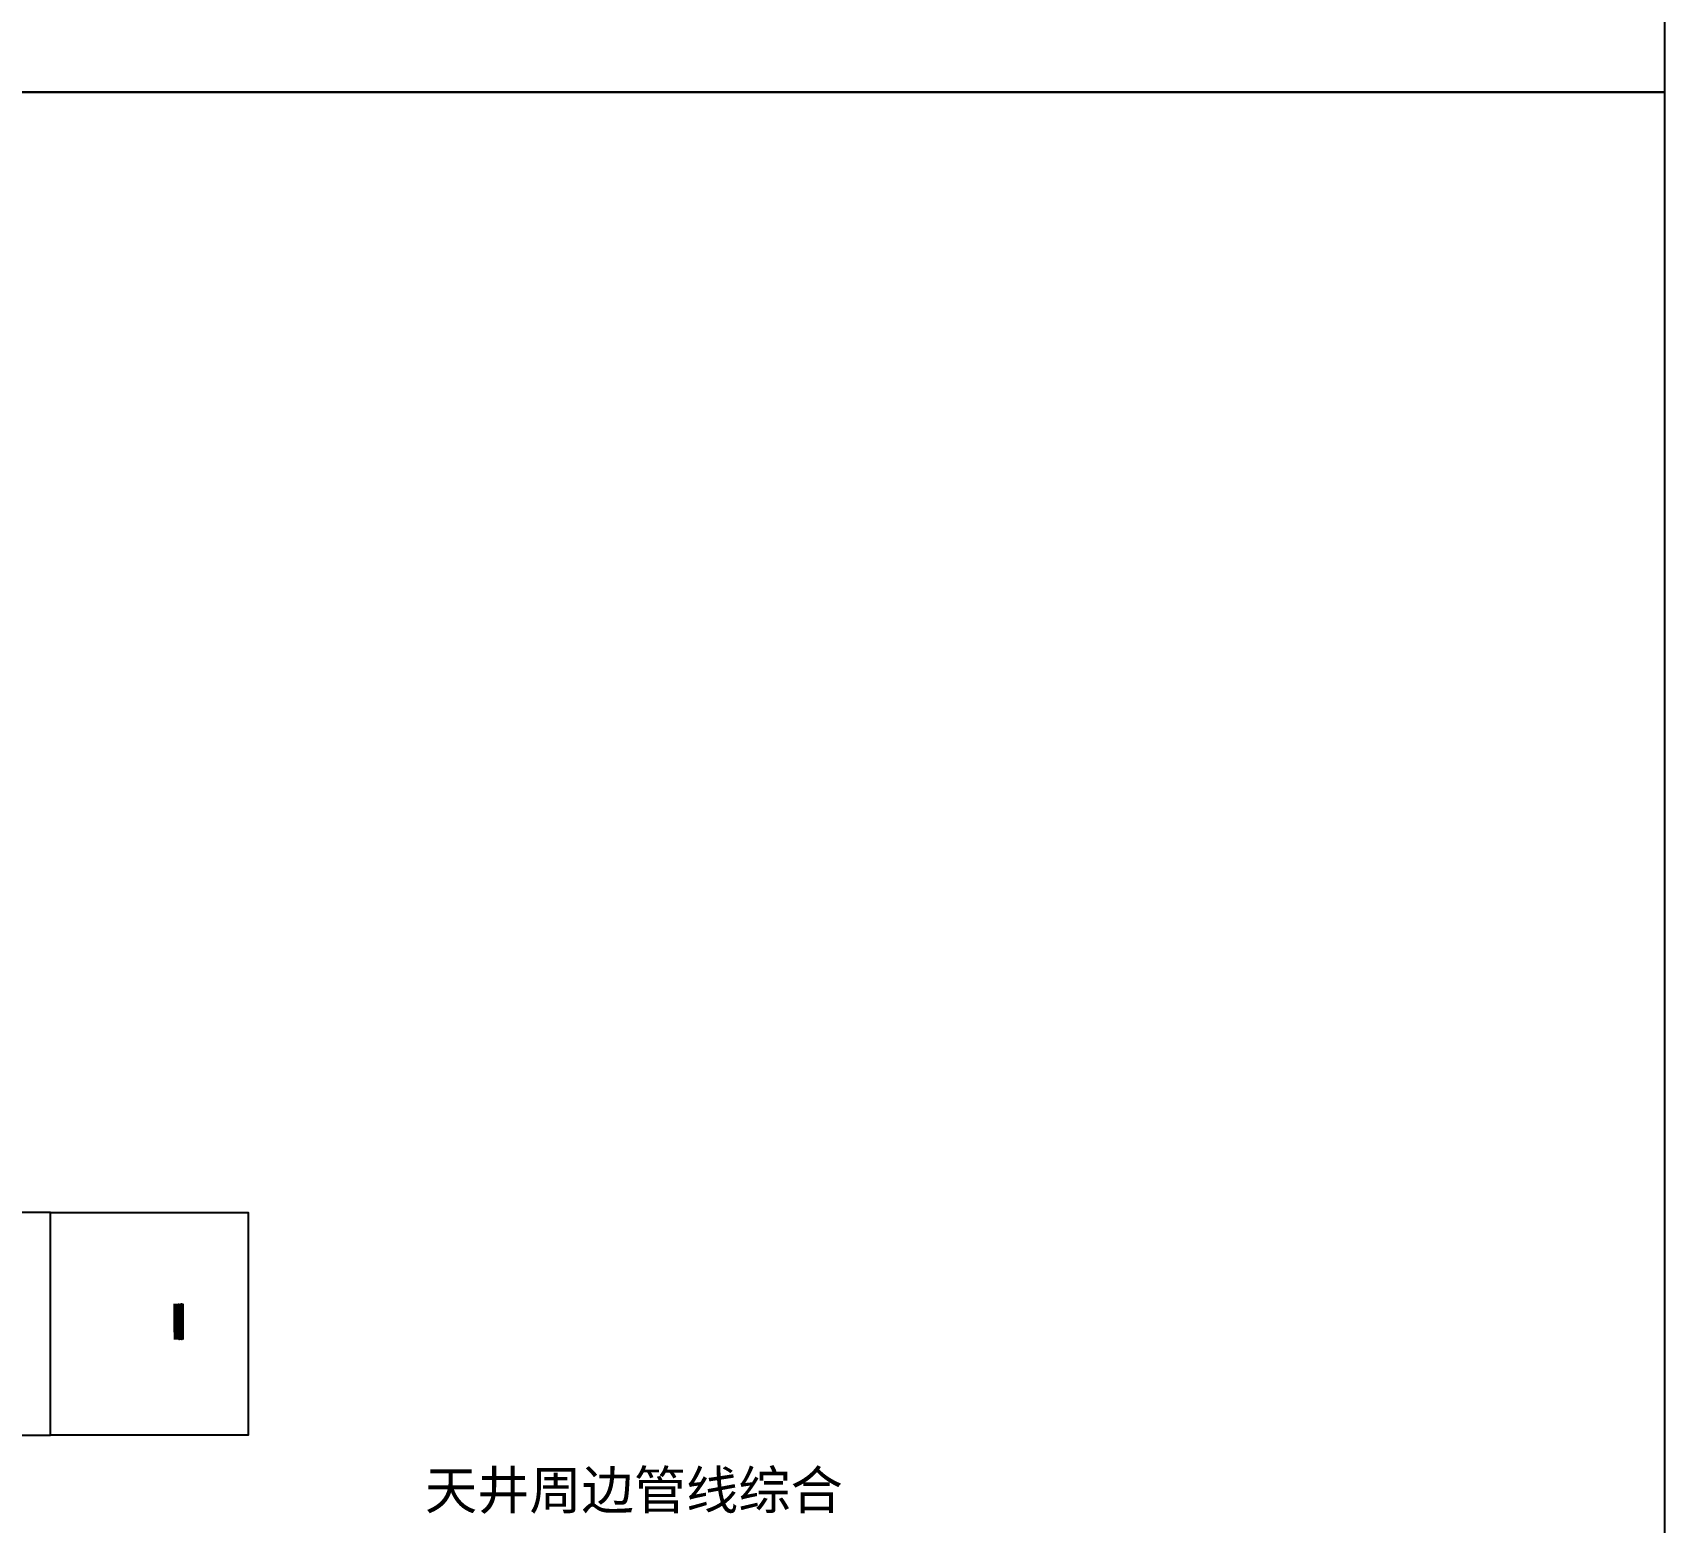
# Model space of a CAD drawing. Extents: x 198753 to 882193, y -399300 to 132460.
# Drawn here: x 420522 to 463144, y -53633 to -14723 of the extents above; entities that cross this region are included whole.
import ezdxf

# ---------------------------------------------------------------- set-up
doc = ezdxf.new("R2010")
doc.units = 0
doc.header["$LTSCALE"] = 1000
doc.header["$MEASUREMENT"] = 0
doc.linetypes.add('CENTER', pattern=[50.8, 31.75, -6.35, 6.35, -6.35])
doc.linetypes.add('DIVIDE', pattern=[1.25, 0.5, -0.25, 0, -0.25, 0, -0.25])
doc.layers.add('04-不打印_辅助线', color=165, linetype='Continuous', plot=False)
for name, color, linetype in [('A-D-玻璃剖线', 130, 'Continuous'), ('A-D-金属剖线', 200, 'Continuous'), ('A-SUR_保温', 222, 'Continuous'), ('L18', 1, 'Continuous'), ('钢龙骨', 173, 'Continuous')]:
    doc.layers.add(name, color=color, linetype=linetype)
doc.layers.add('C18', color=1, linetype='CENTER', lineweight=13)
doc.layers.add('PJ1_accessories', color=4, linetype='Continuous', lineweight=13)
doc.styles.add('华文细黑', font='STXIHEI.TTF', dxfattribs={"height": 10})

# ---------------------------------------------------------------- blocks, each defined once
blk = doc.blocks.new('横梁01')
at = {"layer": '04-不打印_辅助线', "color": 1, "linetype": 'DIVIDE', "ltscale": 10}
blk.add_line((-7, 0), (130, 0), dxfattribs=at)
at = {"layer": 'A-D-金属剖线'}
for p, q in [((31, -14), (32, -13)), ((33, -15), (31, -14)), ((31, -16), (33, -15)), ((32, -16), (31, -16)), ((33, -14), (32, -13)), ((32, -16), (33, -15)), ((33, -14), (34, -13)), ((34, -16), (33, -15)), ((35, -14), (34, -13)), ((34, -15), (35, -14)), ((35, -16), (34, -15)), ((34, -16), (35, -16))]:
    blk.add_line(p, q, dxfattribs=at)
for points in [[(16, -6), (21, -9), (21, -14), (16, -17), (11, -14), (11, -9), (16, -6)], [(51, -6), (46, -9), (46, -14), (51, -17), (56, -14), (56, -9), (51, -6)]]:
    blk.add_lwpolyline(points, dxfattribs=at)
for centre, radius in [((16, -12), 6), ((16, -12), 4.79), ((16, -12), 3), ((33, -15), 3.5), ((51, -12), 6), ((51, -12), 4.79), ((51, -12), 3)]:
    blk.add_circle(centre, radius, dxfattribs=at)
for centre, start, end in [((16, -12), 90, 360), ((51, -12), 180, 90)]:
    blk.add_arc(centre, 2.1, start, end, dxfattribs=at)
at = {"layer": '钢龙骨'}
for points in [[(80, -9, 0.414214), (80, -9), (80, -9, -0.414214), (79, -9), (79, -6, -0.414214), (80, -6), (80, -6, 0.414214), (80, -6), (80, -4, 0.414214), (80, -3), (77, -3, 0.414214), (76, -4), (76, -5, -0.414214), (76, -5), (66, -5, -0.414214), (66, -5), (66, 5, -0.414214), (66, 5), (76, 5, -0.414214), (76, 5), (76, 4, 0.414214), (77, 3), (80, 3, 0.414214), (80, 4), (80, 6, 0.414214), (80, 6), (80, 6, -0.414214), (79, 6), (79, 9, -0.414214), (80, 9), (80, 9, 0.414214), (80, 9), (80, 12, -0.414214), (80, 12), (84, 12, 0.414214), (84, 13), (84, 15, 0.414214), (84, 15), (80, 15, -0.414214), (80, 15), (80, 22, 0.414214), (79, 23), (79, 23, 0.414214), (78, 22), (78, 21, -0.414214), (78, 21), (76, 21, -0.414214), (76, 21), (76, 27, -0.414214), (76, 28), (78, 28, -0.414214), (78, 27), (78, 26, 0.414214), (79, 26), (79, 26, 0.414214), (80, 27), (80, 30, 0.414214), (80, 30), (0, 30, 0.414214), (0, 30), (0, -30, 0.414214), (0, -30), (3, -30, 0.414214), (3, -30), (3, -29), (3, -29, -0.414214), (3, -29), (4, -29, 0.221695), (4, -29), (5, -28, 0.63707), (4, -27), (3, -27, -0.414214), (3, -27), (3, -3, -0.414214), (3, -2), (6, -2, 1), (6, 1), (3, 1, -0.414214), (3, 1), (3, 5, -0.414214), (3, 5), (63, 5), (63, 1, -0.414214), (63, 1), (59, 1, 1), (59, -2), (63, -2), (63, -8, 0.414214), (63, -8), (75, -8, -0.414214), (76, -9), (76, -17, -0.414214), (76, -18), (74, -18, 0.414214), (73, -19), (73, -27, -0.414214), (73, -27), (71, -27, 0.63707), (71, -28), (72, -29, 0.221695), (72, -29), (73, -29, -0.414214), (73, -29), (73, -30, 0.414214), (73, -30), (80, -30, 0.414214), (80, -30), (80, -27, 0.414214), (79, -26), (79, -26, 0.414214), (78, -26), (78, -28, -0.414214), (78, -28), (76, -28, -0.414214), (76, -28), (76, -21, -0.414214), (76, -21), (78, -21, -0.414214), (78, -21), (78, -22, 0.414214), (79, -23), (79, -23, 0.414214), (80, -22), (80, -9, 0.414214), (80, -9), (80, -9, -0.414214), (79, -9), (79, -6, -0.414214), (80, -6), (80, -6, 0.414214), (80, -6), (80, -4)], [(5, -25, -0.648605), (6, -26), (6, -29, 0.414214), (6, -29), (6, -29), (70, -29, 0.414214), (70, -29), (70, -26, -0.648605), (70, -25), (71, -27, -0.414214), (71, -27), (71, -27, 0.267949), (71, -28), (71, -29, 0.414214), (71, -29), (72, -29, -0.414214), (73, -29), (73, -30, -0.414214), (72, -30), (3, -30, -0.414214), (3, -30), (3, -29, -0.414214), (3, -29), (5, -29, 0.414214), (5, -29), (5, -28, 0.267949), (5, -27), (4, -27, -0.414214), (4, -27), (5, -25)]]:
    blk.add_lwpolyline(points, format="xyb", dxfattribs=at)
blk.add_lwpolyline([(73, 23, -0.414214), (73, 22), (73, 19, 0.414214), (74, 18), (76, 18, -0.414214), (77, 17), (77, 9, -0.414214), (76, 8), (66, 8), (66, 8), (4, 8, -0.414214), (3, 9), (3, 26, -0.414214), (4, 27), (72, 27, -0.414214), (73, 26), (73, 24, -0.414214), (73, 23, 0.414214), (72, 23, 0.414214)], format="xyb", close=True, dxfattribs=at)
blk.add_lwpolyline([(58, 1), (8, 1), (8, -3), (4, -3), (4, -25), (63, -25), (63, -3), (58, -3), (58, 1), (63, 1), (63, 5), (4, 5), (4, 1), (8, 1)], dxfattribs=at)
blk = doc.blocks.new('附框')
at = {"ltscale": 0.1}
blk.add_lwpolyline([(13, -22, -0.414214), (12, -22), (12, -7, 0.414214), (12, -7), (11, -7, -0.414214), (11, -6), (11, -6, -0.414214), (11, -5), (12, -5, 0.414214), (12, -5), (12, -2, 0.414214), (12, -2), (5, -2, 0.414214), (4, -2), (4, -5, 0.414214), (5, -5), (6, -5, -0.414214), (6, -6), (6, -6, -0.414214), (6, -7), (5, -7, 0.414214), (4, -7), (4, -15, -0.414214), (4, -15), (3, -15, -0.414214), (2, -15), (2, 0, -0.414214), (3, 0), (18, 0, -0.414214), (18, 0), (18, -1, -0.414214), (18, -1), (15, -1, 0.414214), (14, -1), (14, -22, -0.414214), (14, -22)], format="xyb", close=True, dxfattribs=at)
blk.add_lwpolyline([(14, -22), (14, -1), (24, -1), (24, -22)], close=True)
for points in [[(14, -22), (24, -1)], [(14, -1), (24, -22)]]:
    blk.add_lwpolyline(points)
blk = doc.blocks.new('FB M6x25 COM1')
blk.add_wipeout([(11, 3), (11, -3), (19, -3), (19, 3)]).dxf.layer = 'A-D-金属剖线'
at = {"layer": 'A-D-金属剖线'}
for p, q in [((-6, 4), (-6, -4)), ((-2, 6), (-5, 6)), ((-2, 3), (-5, 3)), ((-2, 6), (-2, 5)), ((-2, 6), (-2, -6)), ((-2, -5), (-2, 5)), ((-2, 3), (23, 3)), ((13, -5), (13, 5)), ((13, 5), (14, 5)), ((14, 1), (13, 0)), ((13, 0), (20, 0)), ((14, 5), (14, -5)), ((14, 4), (14, -4)), ((15, 6), (19, 6)), ((15, 3), (19, 3)), ((19, 4), (19, -4)), ((19, 4), (19, -4)), ((23, 3), (23, 2)), ((23, 2), (23, -2)), ((-2, -3), (-5, -3)), ((-2, -6), (-5, -6)), ((-2, -3), (23, -3)), ((-2, -6), (-2, -5)), ((14, 0), (13, -1)), ((14, -5), (13, -5)), ((15, -3), (19, -3)), ((15, -6), (19, -6)), ((23, -3), (23, -2))]:
    blk.add_line(p, q, dxfattribs=at)
blk.add_lwpolyline([(11, 6), (13, 6), (13, -6), (11, -6)], close=True, dxfattribs=at)
for centre, radius, start, end in [((-4, 4), 1.55, 121.7001, 238.2999), ((0, 0), 5.98, 151.1183, 208.8817), ((16, 4), 1.8, 130, 230), ((20, 0), 6.25, 153.7515, 206.2485), ((17, 4), 1.8, 310, 50), ((13, 0), 6.25, 333.7515, 26.2485), ((-4, -4), 1.55, 121.7001, 238.2999), ((16, -4), 1.8, 130, 230), ((17, -4), 1.8, 310, 50)]:
    blk.add_arc(centre, radius, start, end, dxfattribs=at)
blk = doc.blocks.new('8双银low-e+12Ar+6mm中空钢化玻璃1')
for p, q in [((12681, 4496), (12681, 4497)), ((12681, 4486), (12681, 4485)), ((12688, 4498), (12688, 4484))]:
    blk.add_line(p, q)
for points in [[(12243, 4497), (12687, 4497), (12688, 4498), (12688, 4504), (12687, 4505), (12243, 4505)], [(12243, 4477), (12687, 4477), (12688, 4478), (12688, 4484), (12687, 4485), (12243, 4485)], [(12676, 4497), (12687, 4497)], [(12681, 4496), (12684, 4494), (12684, 4488), (12681, 4486)]]:
    blk.add_lwpolyline(points)
blk = doc.blocks.new('*U177')
at = {"layer": 'C18', "color": 1, "ltscale": 0.2}
blk.add_line((0, 4), (0, -16), dxfattribs=at)
at = {"layer": 'L18', "color": 4}
for p, q in [((-2, 0), (-2, -2)), ((2, 0), (2, -1)), ((-2, -2), (2, -1)), ((-2, -2), (2, -1)), ((-2, -2), (2, -2)), ((-2, -2), (-2, -2)), ((-2, -2), (-2, -2)), ((-2, -2), (-2, -3)), ((-2, -3), (2, -2)), ((-2, -4), (2, -3)), ((-2, -3), (2, -3)), ((-2, -3), (-2, -3)), ((-2, -3), (-2, -4)), ((-2, -4), (-2, -4)), ((-2, -4), (2, -4)), ((-2, -5), (2, -4)), ((-2, -5), (-2, -4)), ((-2, -5), (2, -5)), ((-2, -5), (-2, -5)), ((-2, -5), (-2, -6)), ((-2, -6), (2, -5)), ((-2, -6), (2, -6)), ((-2, -6), (2, -6)), ((-2, -6), (-2, -6)), ((-2, -6), (-2, -6)), ((-2, -6), (-2, -7)), ((-2, -8), (2, -7)), ((-2, -7), (2, -7)), ((-2, -7), (2, -7)), ((-2, -7), (-2, -7)), ((-2, -7), (-2, -8)), ((-2, -9), (2, -8)), ((-2, -9), (2, -8)), ((-2, -8), (-2, -9)), ((-2, -9), (2, -9)), ((-2, -10), (2, -9)), ((-2, -9), (-2, -9)), ((-2, -9), (-2, -9)), ((-2, -9), (-2, -10)), ((-2, -10), (2, -10)), ((-2, -11), (2, -10)), ((-2, -10), (-2, -11)), ((-2, -10), (-2, -10)), ((-2, -12), (2, -11)), ((-2, -11), (-2, -11)), ((-2, -12), (-1, -11)), ((-1, -11), (-2, -11)), ((-2, -12), (-1, -12)), ((-1, -11), (1, -11)), ((-1, -12), (1, -12)), ((-1, -13), (-1, -12)), ((-1, -13), (1, -12)), ((-1, -13), (1, -13)), ((-1, -13), (-1, -13)), ((-1, -13), (0, -13)), ((0, -14), (1, -13)), ((0, -13), (1, -13)), ((0, -14), (0, -13)), ((2, -11), (1, -11)), ((2, -11), (1, -12)), ((1, -11), (2, -11)), ((1, -12), (1, -12)), ((1, -13), (1, -12)), ((1, -13), (1, -13)), ((2, 0), (2, -1)), ((2, -1), (2, -2)), ((2, -1), (2, -1)), ((2, -2), (2, -2)), ((2, -3), (2, -2)), ((2, -3), (2, -3)), ((2, -3), (2, -4)), ((2, -4), (2, -5)), ((2, -4), (2, -4)), ((2, -5), (2, -5)), ((2, -6), (2, -5)), ((2, -6), (2, -6)), ((2, -6), (2, -7)), ((2, -7), (2, -7)), ((2, -7), (2, -7)), ((2, -7), (2, -8)), ((2, -8), (2, -8)), ((2, -8), (2, -9)), ((2, -10), (2, -9)), ((2, -9), (2, -9)), ((2, -10), (2, -10)), ((2, -10), (2, -11))]:
    blk.add_line(p, q, dxfattribs=at)
blk.add_lwpolyline([(4, 0), (4, 1, 0.257344), (3, 2, 0.110418), (1, 3), (1, 3), (-1, 3), (-1, 3, 0.110418), (-3, 2, 0.257344), (-4, 1), (-4, 0, 0.414214), (-4, 0), (4, 0, 0.414214)], format="xyb", close=True, dxfattribs=at)
blk = doc.blocks.new('$LinePat$岩棉板')
at = {"color": 0}
for p, q in [((0, -17), (12, -67)), ((12, -67), (24, -17))]:
    blk.add_line(p, q, dxfattribs=at)
for centre, start, end in [((12, -17), 0, 180), ((0, -67), 270, 0), ((24, -67), 180, 270)]:
    blk.add_arc(centre, 12, start, end, dxfattribs=at)
at = {"layer": 'Defpoints'}
blk.add_point((0, 0), dxfattribs=at)
at = {"layer": 'Defpoints', "color": 0}
blk.add_point((24, -84), dxfattribs=at)

msp = doc.modelspace()

# ---------------------------------------------------------------- linework, layer by layer
msp.add_lwpolyline([(295307.5, 61565.2), (463143.8, 61565.2), (463143.8, -16279.7), (295307.5, -16279.7)], close=True)
at = {"color": 3, "elevation": 0}
msp.add_lwpolyline([(424228, -48666.5), (424228, -47924.4)], dxfattribs=at)
at = {"layer": '04-不打印_辅助线', "color": 1}
msp.add_lwpolyline([(415835.5, -51353.2), (420992, -51353.2), (420992, -45535.8), (415835.5, -45535.8)], close=True, dxfattribs=at)
at = {"layer": 'A-D-金属剖线'}
msp.add_line((424274, -48406.5), (424274, -48860.7), dxfattribs=at)
msp.add_lwpolyline([(424277, -48377.3), (424277, -48397, 0.4142136), (424279, -48399), (424281, -48399, 0.8898538), (424281.3, -48397, -0.3475405), (424281, -48396.8), (424281, -48385.8, -0.4142136), (424281.3, -48385.5), (424286.3, -48385.5, 0.4142136), (424286.5, -48385.3), (424286.5, -48383.2, 0.4142136), (424286.3, -48383), (424281.3, -48383, -0.4142136), (424281, -48382.7), (424281, -48370.3, -0.4142136), (424281.3, -48370), (424286.3, -48370, 0.4142136), (424286.5, -48369.8), (424286.5, -48367.7, 0.4142136), (424286.3, -48367.5), (424281.3, -48367.5, -0.4142136), (424281, -48367.2), (424281, -48356.3, -0.3475405), (424281.3, -48356, 0.8898538), (424281, -48354), (424279, -48354, 0.4142136), (424277, -48356), (424277, -48375.7), (424277.8, -48376.5)], format="xyb", close=True, dxfattribs=at)
at = {"layer": '钢龙骨'}
msp.add_line((424444.5, -47924.4, 0), (424444.5, -48860.7, 0), dxfattribs=at)
at = {"layer": '钢龙骨', "elevation": 0}
msp.add_lwpolyline([(424448, -47924.4), (424448, -48860.7)], dxfattribs=at)

# ---------------------------------------------------------------- block references
at = {"xscale": -1}
msp.add_blockref('横梁01', (424366, -48376.5), dxfattribs=at)
at = {"layer": 'A-D-金属剖线', "rotation": 180}
msp.add_blockref('附框', (424286.3, -48406.5), dxfattribs=at)
at = {"layer": 'A-SUR_保温', "yscale": 1.188379012465143, "zscale": 1.188379012465143}
for p, xscale, rotation in [((424429, -47954.3), -1.244367894895885, 270), ((424429, -47984.1), -1.244367894895885, 270), ((424429, -48014), -1.244367894895885, 270), ((424429, -48043.8), -1.244367894895885, 270), ((424429, -48073.7), -1.244367894895885, 270), ((424429, -48103.6), -1.244367894895885, 270), ((424429, -48133.4), -1.244367894895885, 270), ((424429, -48651.5), -1.245077834515285, 269.9999999999852), ((424429, -48681.4), -1.245077834515285, 269.9999999999852), ((424429, -48711.3), -1.245077834515285, 269.9999999999852), ((424429, -48741.2), -1.245077834515285, 269.9999999999852), ((424429, -48771.1), -1.245077834515285, 269.9999999999852), ((424429, -48801), -1.245077834515285, 269.9999999999852), ((424429, -48830.8), -1.245077834515285, 269.9999999999852), ((424429, -48860.7), -1.245077834515285, 269.9999999999852)]:
    msp.add_blockref('$LinePat$岩棉板', p, dxfattribs=dict(at, xscale=xscale, rotation=rotation))

# ---------------------------------------------------------------- texts
at = {"layer": '04-不打印_辅助线', "color": 1, "style": '华文细黑'}
msp.add_text('天井周边管线综合', height=1000, dxfattribs=at).set_placement((430769.5, -53289.3))

# ---------------------------------------------------------------- next in the draw order: block references
at = {"layer": 'A-D-金属剖线', "xscale": -1}
msp.add_blockref('FB M6x25 COM1', (424287.9, -48376.5), dxfattribs=at)

# ---------------------------------------------------------------- next in the draw order: hatches: boundary and pattern name
at = {"layer": '钢龙骨'}
for points in [[(424332, -48344.5), (424371, -48344.5), (424371, -48402.5), (424429, -48402.5), (424429, -48352.5), (424427, -48352.5), (424427, -48400.5), (424373, -48400.5), (424373, -48342.5), (424332, -48342.5)], [(424332, -48408.5), (424429, -48408.5), (424429, -48458.5), (424427, -48458.5), (424427, -48410.5), (424332, -48410.5)]]:
    msp.add_hatch(color=256, dxfattribs=at).paths.add_polyline_path(points)

# ---------------------------------------------------------------- next in the draw order: linework, layer by layer
msp.add_lwpolyline([(295307.5, -16279.7), (463143.8, -16279.7), (463143.8, -94124.6), (295307.5, -94124.6)], close=True)
at = {"color": 23}
for points in [[(424434, -47924.4), (424434, -48400.5), (424429, -48400.5), (424429, -47924.4)], [(424429, -48860.7), (424429, -48410.5), (424434, -48410.5), (424434, -48860.7)]]:
    msp.add_lwpolyline(points, dxfattribs=at)
at = {"color": 251}
for points in [[(424309, -48342.5), (424309, -48340.5), (424375, -48340.5), (424375, -48342.5)], [(424309, -48410.5), (424309, -48412.5), (424429, -48412.5), (424429, -48410.5)], [(424375, -48398.5), (424373, -48398.5), (424373, -48342.5), (424375, -48342.5)], [(424373, -48400.5), (424373, -48398.5), (424429, -48398.5), (424429, -48400.5)]]:
    msp.add_lwpolyline(points, close=True, dxfattribs=at)
msp.add_lwpolyline([(424429, -48342.5), (424429, -48400.5), (424375, -48400.5)], dxfattribs=at)
at = {"layer": '04-不打印_辅助线', "color": 1}
msp.add_lwpolyline([(420992, -45535.8), (426148.5, -45535.8), (426148.5, -51353.2), (420992, -51353.2)], close=True, dxfattribs=at)
at = {"layer": 'A-D-玻璃剖线'}
msp.add_line((424228, -47924.4), (424228, -48860.7), dxfattribs=at)
at = {"layer": 'A-D-金属剖线'}
msp.add_line((424274, -48346.5), (424274, -47924.4), dxfattribs=at)
for points in [[(424307, -47924.4), (424307, -48343.5, 0.4142136), (424308, -48344.5), (424327, -48344.5), (424327, -47924.4)], [(424307, -48343.3, -0.1716338), (424304.8, -48346.5), (424308, -48346.5), (424308, -48344.5, -0.4142136), (424307, -48343.5), (424307, -48343.3)], [(424307, -48409.7, 0.1716338), (424304.8, -48406.5), (424308, -48406.5), (424308, -48408.5, 0.4142136), (424307, -48409.5), (424307, -48409.7)], [(424327, -48860.7), (424327, -48408.5), (424308, -48408.5, 0.4142136), (424307, -48409.5)], [(424327.9, -48340.5, -0.1703036), (424328.5, -48340.7), (424333.2, -48344.5), (424346.1, -48344.5), (424346.1, -48346.5), (424332.9, -48346.5, -0.1703036), (424332.2, -48346.3), (424327.5, -48342.5), (424314.1, -48342.5), (424314.1, -48340.5), (424327.9, -48340.5)], [(424327.9, -48412.5, 0.1703036), (424328.5, -48412.3), (424333.2, -48408.5), (424346.1, -48408.5), (424346.1, -48406.5), (424332.9, -48406.5, 0.1703036), (424332.2, -48406.7), (424327.5, -48410.5), (424314.1, -48410.5), (424314.1, -48412.5), (424327.9, -48412.5)]]:
    msp.add_lwpolyline(points, format="xyb", dxfattribs=at)
for points in [[(424309, -47924.4), (424309, -48342.5), (424327, -48342.5)], [(424307, -48409.5), (424307, -48860.7)], [(424327, -48410.5), (424309, -48410.5), (424309, -48860.7)], [(424424.2, -48400.5), (424434, -48400.5), (424434, -48410.5), (424424.2, -48410.5)]]:
    msp.add_lwpolyline(points, dxfattribs=at)
msp.add_ellipse((424424.2, -48405.5), major_axis=(-5.97, 0), ratio=0.8370698, dxfattribs=at)
at = {"layer": 'A-SUR_保温'}
for points in [[(424375, -48359.2), (424417, -48364.5, 1), (424417, -48340.5), (424375, -48345.7)], [(424375, -48383.2), (424417, -48388.5, 1), (424417, -48364.5), (424375, -48369.7)], [(424428.9, -48398.5, 0.3659774), (424417, -48388.5), (424375, -48393.7)]]:
    msp.add_lwpolyline(points, format="xyb", dxfattribs=at)
at = {"layer": 'PJ1_accessories'}
msp.add_lwpolyline([(424250.1, -48368.5), (424235, -48368.5), (424234, -48367.5), (424234, -48385.5), (424235, -48384.5), (424250.1, -48384.5)], dxfattribs=at)
at = {"layer": 'PJ1_accessories', "extrusion": (0, 0, -1)}
msp.add_ellipse((424250.1, -48376.5), major_axis=(11.7, 0), ratio=0.6848214, dxfattribs=at)
at = {"layer": '钢龙骨'}
for points in [[(424332, -48344.5), (424371, -48344.5), (424371, -48402.5), (424429, -48402.5), (424429, -48352.5), (424427, -48352.5), (424427, -48400.5), (424373, -48400.5), (424373, -48342.5), (424332, -48342.5), (424332, -48344.5)], [(424332, -48408.5), (424429, -48408.5), (424429, -48458.5), (424427, -48458.5), (424427, -48410.5), (424332, -48410.5), (424332, -48408.5)]]:
    msp.add_lwpolyline(points, dxfattribs=at)

# ---------------------------------------------------------------- next in the draw order: block references
at = {"extrusion": (0, 0, -1), "zscale": -1}
msp.add_blockref('*U177', (-424339.6, -48344.5), dxfattribs=at)
at = {"extrusion": (0, 0, -1), "xscale": -1, "zscale": -1, "rotation": 180}
msp.add_blockref('*U177', (-424339.6, -48408.5), dxfattribs=at)
at = {"layer": 'A-D-玻璃剖线', "rotation": 270}
msp.add_blockref('8双银low-e+12Ar+6mm中空钢化玻璃1', (419757, -35680.9), dxfattribs=at)
at = {"layer": 'A-D-玻璃剖线', "xscale": -1, "rotation": 270}
msp.add_blockref('8双银low-e+12Ar+6mm中空钢化玻璃1', (419757, -61072.1), dxfattribs=at)
at = {"layer": 'A-D-金属剖线', "xscale": -1}
msp.add_blockref('附框', (424286.3, -48346.5), dxfattribs=at)
at = {"layer": 'A-SUR_保温', "yscale": 1.188379012465143, "zscale": 1.188379012465143}
for p, xscale, rotation in [((424429, -48163.3), -1.244367894895885, 270), ((424429, -48193.2), -1.244367894895885, 270), ((424429, -48223), -1.244367894895885, 270), ((424429, -48252.9), -1.244367894895885, 270), ((424429, -48282.8), -1.244367894895885, 270), ((424429, -48312.6), -1.244367894895885, 270), ((424429, -48342.5), -1.244367894895885, 270), ((424429, -48442.4), -1.245077834515285, 269.9999999999852), ((424429, -48472.3), -1.245077834515285, 269.9999999999852), ((424429, -48502.1), -1.245077834515285, 269.9999999999852), ((424429, -48532), -1.245077834515285, 269.9999999999852), ((424429, -48561.9), -1.245077834515285, 269.9999999999852), ((424429, -48591.8), -1.245077834515285, 269.9999999999852), ((424429, -48621.7), -1.245077834515285, 269.9999999999852)]:
    msp.add_blockref('$LinePat$岩棉板', p, dxfattribs=dict(at, xscale=xscale, rotation=rotation))

doc.saveas('drawing.dxf')
